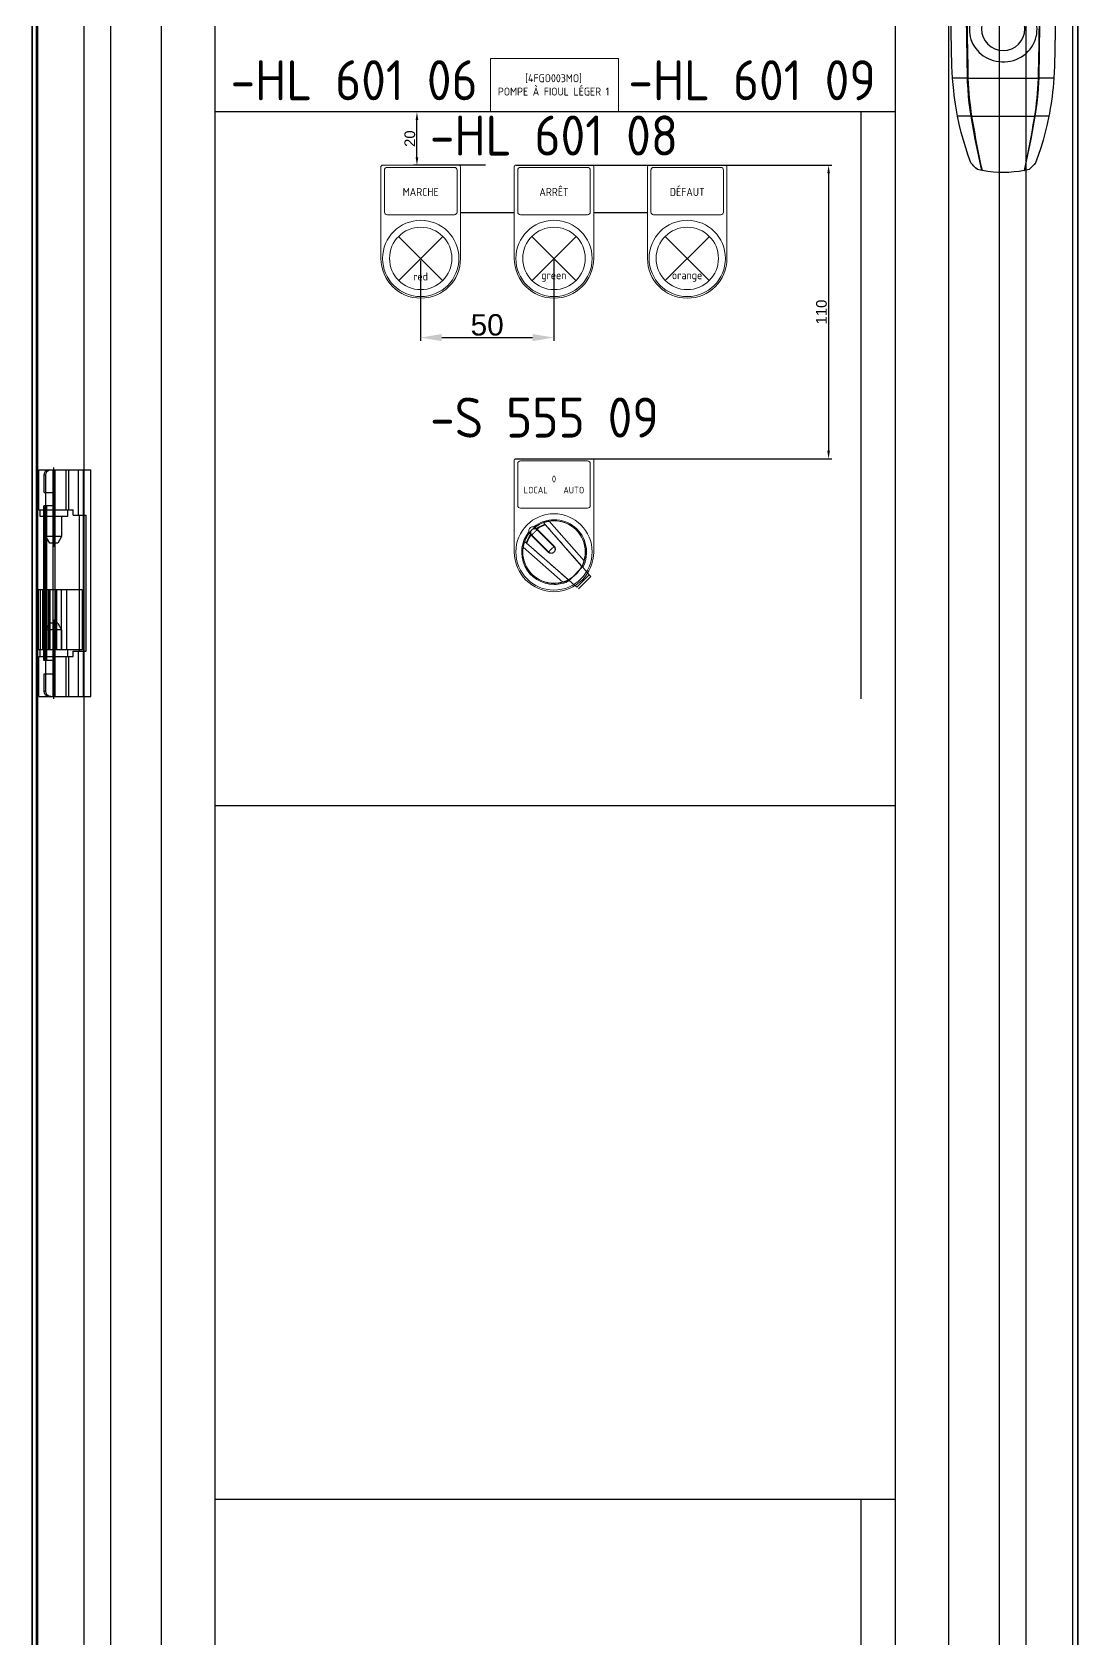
# Model space of a CAD drawing. Header units: millimetres. Extents: x 37984 to 70752, y 14140 to 37584.
# Drawn here: x 38702 to 39094, y 15087 to 15689 of the extents above; entities that cross this region are included whole.
import ezdxf
from ezdxf.enums import TextEntityAlignment as Align

# ---------------------------------------------------------------- set-up
doc = ezdxf.new("R2010")
doc.units = ezdxf.units.MM
doc.set_wipeout_variables(frame=1)
doc.layers.add('! NO PLOT !', color=7, linetype='Continuous', true_color=0xff75dd, plot=False)
doc.layers.add('000-PI-Oprema', color=30, linetype='Continuous', lineweight=5)
doc.layers.add('000-PI-ORMAR', color=2, linetype='Continuous')
doc.layers.add('000-PI_TEXT', color=7, linetype='Continuous')
doc.styles.add('PI0', font='isocpeur.ttf', dxfattribs={"width": 0.9})
doc.styles.get("Standard").update_dxf_attribs({"font": 'arial.ttf'})
doc.dimstyles.new('ISO-25', dxfattribs={"dimtxt": 4, "dimasz": 3, "dimexe": 1.25, "dimexo": 0.625, "dimtad": 1, "dimtxsty": 'Standard', "dimcen": 3, "dimadec": 0, "dimazin": 0, "dimtfac": 1, "dimtmove": 0, "dimatfit": 3, "dimfxl": 1, "dimarcsym": 0})
doc.dimstyles.new('ISO-25-lb', dxfattribs={"dimtxt": 8, "dimasz": 8, "dimexe": 1.25, "dimexo": 0.625, "dimtad": 1, "dimtxsty": 'Standard', "dimcen": 5, "dimadec": 0, "dimazin": 0, "dimtfac": 1, "dimtmove": 0, "dimatfit": 3, "dimfxl": 1, "dimarcsym": 0})

# ---------------------------------------------------------------- blocks, each defined once
blk = doc.blocks.new('poveznica montaznih ploca 2100mm')
at = {"layer": '! NO PLOT !'}
for p, q in [((59472.54, 55742.17), (59472.54, 53847.74)), ((59477.54, 55740.77), (59477.54, 53837.74))]:
    blk.add_line(p, q, dxfattribs=at)
blk = doc.blocks.new('*U548')
at = {"layer": '000-PI-ORMAR'}
for p, q in [((-13.41, 105.24), (-10.65, 134.6)), ((-10.48, 134.65), (-10.91, 134.53)), ((10.91, 134.53), (10.48, 134.65)), ((13.41, 105.24), (10.65, 134.6)), ((-19.14, 105.24), (-13.41, 105.24)), ((13.2, 105.24), (-13.2, 105.24)), ((13.41, 105.24), (19.14, 105.24)), ((-19.31, 101.34), (-19.67, 86.25)), ((19.67, 86.25), (19.31, 101.34)), ((-19.67, 86.25), (-20.5, 27.74)), ((-19.67, 86.25), (-20.14, 61.02)), ((-19.67, 86.25), (-12.5, 86.25)), ((-19.66, 87.03), (-14.25, 87.03)), ((-14.15, 86.25), (-14.25, 87.03)), ((-14.02, 85.32), (-14.15, 86.25)), ((-12.5, 86.25), (-13.43, 60.26)), ((-11.21, 85.08), (-12.5, 86.25)), ((12.5, 86.25), (11.21, 85.08)), ((11.99, 85.79), (14.02, 85.32)), ((12.5, 86.25), (19.67, 86.25)), ((13.43, 60.26), (12.5, 86.25)), ((14.02, 85.32), (14.15, 86.25)), ((14.15, 86.25), (14.25, 87.03)), ((14.25, 87.03), (19.66, 87.03)), ((20.5, 27.74), (19.67, 86.25)), ((20.15, 60.62), (19.67, 86.25)), ((-20.01, 69.28), (-12.67, 69.28)), ((-20.01, 68.98), (-17.35, 68.98)), ((-17.35, 69.28), (17.35, 69.28)), ((-12.67, 69.28), (-12.65, 69.31)), ((-12.65, 69.31), (-12.65, -39.07)), ((-10.73, 70.49), (-10.73, -40.96)), ((-10.73, 70.49), (10.73, 70.49)), ((10.73, 70.49), (10.73, -40.96)), ((12.65, 69.31), (12.65, -39.07)), ((12.65, 69.31), (12.67, 69.28)), ((12.67, 69.28), (20.01, 69.28)), ((17.35, 68.98), (20.01, 68.98)), ((-20.13, 61.86), (-17.35, 61.86)), ((-20.13, 61.85), (-14.69, 61.85)), ((-17.35, 61.85), (17.35, 61.85)), ((-15, 32.81), (-13.43, 60.26)), ((-13.27, -35.12), (-14.69, 61.85)), ((14.69, 61.85), (13.27, -35.12)), ((13.43, 60.26), (15, 32.81)), ((14.69, 61.85), (20.13, 61.85)), ((17.35, 61.86), (20.13, 61.86)), ((20.5, 27.74), (20.31, 48.52)), ((-20.44, 35.92), (-20.5, 27.74)), ((-20.47, 32.81), (-15, 32.81)), ((15, 32.81), (20.47, 32.81)), ((-20.5, 27.74), (-20.09, -55.06)), ((20.09, -55.06), (20.5, 27.74)), ((-17.16, 17.77), (-20.5, 23.44)), ((-19.8, 21.43), (19.8, 21.43)), ((20.5, 23.44), (17.16, 17.77)), ((-17.16, 14.16), (-20.5, 16.99)), ((-17.16, 17.77), (-17.16, -47.43)), ((-16.24, 2.4), (-16.48, 15.53)), ((-16.48, 15.53), (-16.48, -46.12)), ((-16.36, 10.54), (-16.48, 13.04)), ((16.48, 15.53), (16.24, 2.4)), ((16.48, 13.04), (16.36, 10.54)), ((16.48, 15.53), (16.48, -46.12)), ((17.16, 17.77), (17.16, -47.43)), ((20.5, 16.99), (17.16, 14.16)), ((-17.16, 2.54), (-20.5, 2.61)), ((-16.24, 2.4), (-16.48, 2.51)), ((-16.24, -35.11), (-16.24, 2.4)), ((16.48, 2.51), (16.24, 2.4)), ((16.24, 2.4), (16.24, -35.11)), ((20.5, 2.61), (17.16, 2.54)), ((-20.5, -18.21), (-20.36, -35.12)), ((-20.47, -22.52), (20.47, -22.52)), ((-11.5, -22.68), (-11.5, -29.51)), ((20.36, -35.12), (20.5, -18.21)), ((-20.36, -35.12), (-13.27, -35.12)), ((-16.24, -35.11), (16.24, -35.11)), ((13.27, -35.12), (20.36, -35.12)), ((-10.73, -40.96), (10.73, -40.96)), ((-20.25, -44.17), (-20.09, -55.06)), ((-20.25, -44.17), (20.25, -44.17)), ((-20.16, -50.42), (-17.16, -47.43)), ((-16.48, -46.12), (-16.38, -43.78)), ((-16.38, -43.78), (16.38, -43.78)), ((16.38, -43.78), (16.48, -46.12)), ((17.16, -47.43), (20.16, -50.42)), ((20.09, -55.06), (20.25, -44.17)), ((-20.09, -55.06), (20.09, -55.06)), ((-20.09, -55.06), (-19.2, -96.13)), ((-20.08, -55.68), (-14.03, -55.68)), ((-14.03, -55.68), (-13.85, -55.06)), ((-13.42, -100.67), (-14.03, -55.68)), ((-13.85, -55.06), (-13.67, -54.42)), ((13.42, -100.67), (14.03, -55.68)), ((13.85, -55.06), (13.67, -54.42)), ((14.03, -55.68), (13.85, -55.06)), ((14.03, -55.68), (20.08, -55.68)), ((19.2, -96.13), (20.09, -55.06)), ((-18.98, -100.67), (-13.42, -100.67)), ((13.08, -100.67), (-13.08, -100.67)), ((13.42, -100.67), (18.98, -100.67)), ((-17.11, -114.85), (-12.02, -114.85)), ((11.71, -114.85), (-11.71, -114.85)), ((12.02, -114.85), (17.11, -114.85)), ((-9.7, -134.82), (-8.04, -135.19)), ((-7.82, -135.23), (-8.04, -135.19)), ((7.82, -135.23), (8.04, -135.19)), ((8.04, -135.19), (9.7, -134.82))]:
    blk.add_line(p, q, dxfattribs=at)
for points in [[(-10.91, 134.53), (-11.6, 133.9), (-12.24, 133.24), (-12.84, 132.55), (-13.41, 131.8), (-13.93, 131.03), (-14.4, 130.23)], [(10.48, 134.65), (8.34, 135.15), (6.17, 135.54), (3.98, 135.81), (1.73, 135.97), (-0.54, 136), (-2.8, 135.91), (-4.73, 135.73), (-6.65, 135.46), (-8.58, 135.1), (-10.48, 134.65)], [(14.4, 130.23), (13.7, 131.38), (12.89, 132.48), (12.28, 133.2), (11.62, 133.89), (10.91, 134.53)], [(-14.4, 130.23), (-15.31, 127.22), (-16.14, 124.17), (-16.87, 121.1), (-17.51, 118.01), (-18.07, 114.85), (-18.52, 111.66), (-18.88, 108.46), (-19.14, 105.24)], [(19.14, 105.24), (18.88, 108.42), (18.53, 111.59), (18.09, 114.73), (17.54, 117.85), (16.9, 120.99), (16.16, 124.1), (15.33, 127.18), (14.4, 130.23)], [(-19.14, 105.24), (-19.19, 104.29), (-19.24, 103.32), (-19.28, 102.34), (-19.31, 101.34)], [(-14.25, 87.03), (-14.23, 90.25), (-14.16, 93.45), (-14.03, 96.61), (-13.86, 99.69), (-13.64, 102.68), (-13.41, 105.24)], [(14.25, 87.03), (14.23, 90.25), (14.16, 93.45), (14.03, 96.61), (13.86, 99.69), (13.64, 102.68), (13.41, 105.24)], [(19.31, 101.34), (19.28, 102.33), (19.24, 103.31), (19.19, 104.28), (19.14, 105.24)], [(-14.02, 85.32), (-12.17, 85.75), (-11.99, 85.79)], [(-11.99, 85.79), (-10.29, 86.12), (-8.39, 86.43), (-6.48, 86.67), (-4.5, 86.86), (-2.52, 86.97), (-0.52, 87.02), (1.47, 87.01), (3.57, 86.92), (5.67, 86.76), (7.76, 86.52), (9.87, 86.2), (11.96, 85.8), (11.99, 85.79)], [(11.21, 85.08), (8.78, 85.48), (6.33, 85.78), (3.84, 85.99), (1.34, 86.1), (-0.75, 86.11), (-2.84, 86.05), (-4.93, 85.91), (-7.03, 85.71), (-9.13, 85.43), (-11.21, 85.08)], [(-12.67, 69.28), (-13.17, 68.42), (-13.6, 67.5), (-13.96, 66.55), (-14.26, 65.56), (-14.48, 64.55), (-14.62, 63.52), (-14.69, 62.48), (-14.69, 61.85)], [(-12.65, 69.31), (-12.5, 69.52), (-12.34, 69.72), (-12.17, 69.89), (-11.98, 70.05), (-11.79, 70.18), (-11.59, 70.29), (-11.38, 70.38), (-11.17, 70.44), (-10.95, 70.48), (-10.73, 70.49)], [(10.73, 70.49), (10.95, 70.48), (11.17, 70.44), (11.38, 70.38), (11.59, 70.29), (11.79, 70.18), (11.98, 70.05), (12.17, 69.89), (12.34, 69.72), (12.5, 69.52), (12.65, 69.31)], [(14.69, 61.85), (14.67, 62.89), (14.57, 63.93), (14.4, 64.96), (14.15, 65.96), (13.83, 66.94), (13.43, 67.87), (12.97, 68.77), (12.67, 69.28)], [(-16.48, 15.53), (-16.52, 15.9), (-16.59, 16.26), (-16.68, 16.61), (-16.78, 16.95), (-16.91, 17.28), (-17.06, 17.59), (-17.16, 17.77)], [(17.16, 17.77), (17, 17.47), (16.86, 17.16), (16.74, 16.83), (16.64, 16.48), (16.56, 16.13), (16.51, 15.76), (16.48, 15.53)], [(-16.38, -43.78), (-16.36, -43.11), (-16.33, -42.38), (-16.31, -41.59), (-16.3, -40.74), (-16.28, -39.86), (-16.27, -38.93), (-16.26, -37.98), (-16.25, -37), (-16.24, -36.01), (-16.24, -35.11)], [(-13.27, -35.12), (-13.22, -36.16), (-13.09, -37.2), (-12.89, -38.21), (-12.65, -39.07)], [(12.65, -39.07), (12.92, -38.08), (13.11, -37.06), (13.23, -36.02), (13.27, -35.12)], [(16.24, -35.11), (16.24, -36.11), (16.25, -37.1), (16.26, -38.08), (16.27, -39.03), (16.28, -39.95), (16.3, -40.83), (16.32, -41.67), (16.34, -42.45), (16.36, -43.18), (16.38, -43.78)], [(-12.65, -39.07), (-12.44, -39.63), (-12.15, -40.14), (-11.97, -40.36), (-11.77, -40.56), (-11.53, -40.73), (-11.26, -40.86), (-11.05, -40.93), (-10.83, -40.96), (-10.73, -40.96)], [(10.73, -40.96), (10.96, -40.94), (11.17, -40.9), (11.37, -40.82), (11.56, -40.71), (11.83, -40.51), (12.05, -40.27), (12.34, -39.82), (12.56, -39.33), (12.65, -39.07)], [(-17.16, -47.43), (-17, -47.26), (-16.86, -47.08), (-16.74, -46.88), (-16.64, -46.68), (-16.56, -46.47), (-16.51, -46.26), (-16.48, -46.12)], [(16.48, -46.12), (16.52, -46.34), (16.59, -46.55), (16.68, -46.76), (16.78, -46.96), (16.91, -47.15), (17.06, -47.33), (17.16, -47.43)], [(-9.57, -55.06), (-9.95, -55.01), (-11.82, -54.74), (-13.67, -54.42)], [(9.58, -55.06), (7.81, -55.27), (5.83, -55.45), (3.77, -55.58), (1.71, -55.66), (-0.35, -55.68), (-2.41, -55.64), (-4.3, -55.56), (-6.19, -55.42), (-8.06, -55.24), (-9.57, -55.06)], [(13.67, -54.42), (11.74, -54.75), (9.78, -55.04), (9.58, -55.06)], [(8.89, -73.85), (9.63, -74.62), (10.32, -75.46), (10.92, -76.35), (11.44, -77.29), (11.87, -78.24), (12.2, -79.23), (12.45, -80.24), (12.61, -81.28), (12.67, -82.26), (12.65, -83.25), (12.54, -84.24), (12.35, -85.2), (12.09, -86.12), (11.75, -87.01), (11.34, -87.88), (10.86, -88.7), (10.31, -89.5), (9.69, -90.26), (9.02, -90.96), (8.29, -91.61), (7.47, -92.23), (6.61, -92.78), (5.69, -93.26), (4.75, -93.67), (3.73, -94.02), (2.68, -94.28), (1.61, -94.45), (0.54, -94.54), (-0.57, -94.54), (-1.67, -94.44), (-2.76, -94.26), (-3.83, -93.99), (-4.88, -93.62), (-5.89, -93.17), (-6.86, -92.63), (-7.77, -92.01), (-8.62, -91.33), (-9.4, -90.57), (-10.12, -89.75), (-10.76, -88.87), (-11.29, -87.97), (-11.74, -87.03), (-12.11, -86.06), (-12.38, -85.06), (-12.56, -84.1), (-12.66, -83.12), (-12.67, -82.14), (-12.6, -81.17), (-12.45, -80.24), (-12.23, -79.31), (-11.93, -78.41), (-11.57, -77.54), (-11.12, -76.68), (-10.6, -75.85), (-10.01, -75.07), (-9.37, -74.34), (-8.63, -73.62), (-7.83, -72.97), (-6.98, -72.38), (-6.09, -71.86), (-5.12, -71.4), (-4.11, -71.02), (-3.07, -70.73), (-2.02, -70.52), (-0.95, -70.4), (0.13, -70.37), (1.22, -70.42), (2.29, -70.56), (3.33, -70.79), (4.36, -71.11), (5.35, -71.51), (6.31, -71.98), (7.22, -72.53), (8.08, -73.16), (8.89, -73.85)], [(-19.2, -96.13), (-19.11, -98.4), (-18.98, -100.67)], [(18.98, -100.67), (19.11, -98.4), (19.2, -96.13)], [(-18.98, -100.67), (-18.85, -102.42), (-18.69, -104.15), (-18.51, -105.85), (-18.3, -107.56), (-18.07, -109.24), (-17.82, -110.87), (-17.65, -111.9), (-17.47, -112.9), (-17.29, -113.89), (-17.11, -114.85)], [(-12.02, -114.85), (-12.39, -112.52), (-12.71, -110.05), (-12.98, -107.48), (-13.2, -104.81), (-13.36, -102.07), (-13.42, -100.67)], [(12.02, -114.85), (12.39, -112.52), (12.71, -110.05), (12.98, -107.48), (13.2, -104.81), (13.36, -102.07), (13.42, -100.67)], [(17.11, -114.85), (17.38, -113.41), (17.65, -111.91), (17.9, -110.36), (18.14, -108.72), (18.37, -107.03), (18.57, -105.3), (18.69, -104.16), (18.8, -103.01), (18.89, -101.85), (18.98, -100.67)], [(-17.11, -114.85), (-16.46, -117.91), (-15.73, -120.91), (-14.94, -123.85), (-14.07, -126.74), (-13.14, -129.58), (-12.14, -132.35)], [(-8.04, -135.19), (-10.47, -123.49), (-12.02, -114.85)], [(8.04, -135.19), (10.47, -123.49), (12.02, -114.85)], [(12.14, -132.35), (13.13, -129.6), (14.06, -126.78), (14.92, -123.9), (15.72, -120.95), (16.45, -117.93), (17.11, -114.85)], [(-12.14, -132.35), (-11.58, -132.99), (-10.98, -133.61), (-10.36, -134.22), (-9.7, -134.82)], [(9.7, -134.82), (10.35, -134.23), (10.98, -133.62), (11.57, -132.99), (12.14, -132.35)], [(-7.82, -135.23), (-5.94, -135.56), (-4.05, -135.79), (-2.15, -135.94), (-0.2, -136), (1.74, -135.96), (3.69, -135.83), (5.76, -135.58), (7.82, -135.23)]]:
    blk.add_lwpolyline(points, dxfattribs=at)
blk.add_circle((0, -82.1), 8.15, dxfattribs=at)
for centre, major_axis, ratio, start_param, end_param in [((73, -135.16), (0, 546.84), 0.175521, 1.054802, 1.115623), ((-73, -135.16), (0, 546.84), 0.175521, -1.115623, -1.054802), ((-7.53, 87.2), (0, 37), 0.175521, 1.061397, 1.596486), ((7.53, 87.2), (0, 37), 0.175521, 4.6867, 5.221788), ((-7.53, 87.2), (0, 37), 0.175521, -4.6867, -4.66155), ((7.53, 87.2), (0, 37), 0.175521, 4.66155, 4.6867), ((-19.46, 12.78), (-3, 0), 0.71325, 3.261467, 3.839724), ((19.46, 12.78), (-3, 0), 0.71325, 5.585054, 6.163311), ((-19.46, 2.51), (-3, 0), 0.017452, 3.261467, 3.839724), ((19.46, 2.51), (-3, 0), 0.017452, -0.698132, -0.119874), ((137.46, -39.64), (0, 669.86), 0.225671, -4.689366, -4.621155), ((-137.46, -39.64), (0, 669.86), 0.225671, 4.621155, 4.689366), ((-5.86, -95.36), (0, 32.42), 0.225671, 1.735147, 2.215471), ((5.86, -95.36), (0, 32.42), 0.225671, 4.067714, 4.548039), ((21.21, -9.07), (0, 180.2), 0.225671, -4.085045, -3.936826), ((-21.21, -9.07), (0, 180.2), 0.225671, 3.936826, 4.085045)]:
    blk.add_ellipse(centre, major_axis=major_axis, ratio=ratio, start_param=start_param, end_param=end_param, dxfattribs=at)
blk = doc.blocks.new('A$C34f25ed7')
at = {"layer": '000-PI-ORMAR'}
blk.add_blockref('*U548', (-3.99, -1008.35), dxfattribs=at)
blk = doc.blocks.new('*D1413')
at = {"layer": '! NO PLOT !', "color": 0, "lineweight": -2, "ltscale": 0.25, "transparency": 16777216}
for p, q in [((38883.19, 15639.57), (39001.47, 15639.57)), ((39000.22, 15636.57), (39000.22, 15532.57)), ((38882.73, 15529.57), (39001.47, 15529.57))]:
    blk.add_line(p, q, dxfattribs=at)
at = {"layer": '! NO PLOT !', "color": 0, "ltscale": 0.25, "transparency": 16777216}
for points in [[(38999.72, 15636.57), (39000.72, 15636.57), (39000.22, 15639.57)], [(38999.72, 15532.57), (39000.72, 15532.57), (39000.22, 15529.57)]]:
    blk.add_solid(points, dxfattribs=at)
at = {"layer": 'Defpoints', "color": 0, "ltscale": 0.25, "transparency": 16777216}
for p in [(38882.56, 15639.57), (38882.11, 15529.57), (39000.22, 15529.57)]:
    blk.add_point(p, dxfattribs=at)
at = {"layer": '! NO PLOT !', "color": 0, "ltscale": 0.25, "transparency": 16777216, "insert": (38997.55, 15584.57), "char_height": 4, "attachment_point": 5, "rotation": 90}
blk.add_mtext('110', dxfattribs=at)
blk = doc.blocks.new('*D1414')
at = {"layer": '! NO PLOT !', "color": 0, "lineweight": -2, "ltscale": 0.25, "transparency": 16777216}
for p, q in [((38871.63, 15659.57), (38844.66, 15659.57)), ((38845.91, 15642.57), (38845.91, 15656.57)), ((38871.63, 15639.57), (38844.66, 15639.57))]:
    blk.add_line(p, q, dxfattribs=at)
at = {"layer": '! NO PLOT !', "color": 0, "ltscale": 0.25, "transparency": 16777216}
for points in [[(38845.41, 15656.57), (38846.41, 15656.57), (38845.91, 15659.57)], [(38845.41, 15642.57), (38846.41, 15642.57), (38845.91, 15639.57)]]:
    blk.add_solid(points, dxfattribs=at)
at = {"layer": 'Defpoints', "color": 0, "ltscale": 0.25, "transparency": 16777216}
for p in [(38845.91, 15659.57), (38872.25, 15659.57), (38872.25, 15639.57)]:
    blk.add_point(p, dxfattribs=at)
at = {"layer": '! NO PLOT !', "color": 0, "ltscale": 0.25, "transparency": 16777216, "insert": (38843.24, 15649.57), "char_height": 4, "attachment_point": 5, "rotation": 90}
blk.add_mtext('20', dxfattribs=at)
blk = doc.blocks.new('*D1415')
at = {"layer": '! NO PLOT !', "color": 0, "linetype": 'Continuous', "lineweight": -2, "ltscale": 0.25, "transparency": 16777216}
for p, q in [((38847.23, 15603.9), (38847.23, 15573.77)), ((38897.23, 15604), (38897.23, 15573.77)), ((38855.23, 15575.02), (38889.23, 15575.02))]:
    blk.add_line(p, q, dxfattribs=at)
at = {"layer": '! NO PLOT !', "color": 0, "ltscale": 0.25, "transparency": 16777216}
for points in [[(38855.23, 15576.35), (38855.23, 15573.68), (38847.23, 15575.02)], [(38889.23, 15576.35), (38889.23, 15573.68), (38897.23, 15575.02)]]:
    blk.add_solid(points, dxfattribs=at)
at = {"layer": 'Defpoints', "color": 0, "ltscale": 0.25, "transparency": 16777216}
for p in [(38847.23, 15604.52), (38897.23, 15604.62), (38897.23, 15575.02)]:
    blk.add_point(p, dxfattribs=at)
at = {"layer": '! NO PLOT !', "color": 0, "ltscale": 0.25, "transparency": 16777216, "insert": (38872.23, 15579.73), "char_height": 8, "attachment_point": 5}
blk.add_mtext('50', dxfattribs=at)
blk = doc.blocks.new('podloska')
at = {"layer": '000-PI-Oprema'}
for p, q in [((43278.7, 39063.45), (43278.7, 39097.85)), ((43279.2, 39098.35), (43308, 39098.35)), ((43280, 39080.85), (43280, 39096.55)), ((43281, 39097.55), (43306.2, 39097.55)), ((43307.2, 39080.85), (43307.2, 39096.55)), ((43308.5, 39063.45), (43308.5, 39097.85)), ((43281, 39079.85), (43306.2, 39079.85))]:
    blk.add_line(p, q, dxfattribs=at)
blk.add_circle((43293.6, 39063.45), 14.3, dxfattribs=at)
at = {"layer": '000-PI-Oprema', "ltscale": 0.25}
blk.add_circle((43293.6, 39063.45), 11.7, dxfattribs=at)
at = {"layer": '000-PI-Oprema'}
for centre, radius, start, end in [((43279.2, 39097.85), 0.5, 89.99996, 179.99983), ((43281, 39096.55), 1, 90.00002, 180.00009), ((43306.2, 39096.55), 1, 359.99991, 89.99998), ((43308, 39097.85), 0.5, 0.00017, 90.00004), ((43281, 39080.85), 1, 180, 269.99998), ((43306.2, 39080.85), 1, 270.00002, 0), ((43293.6, 39063.45), 14.9, 180, 0)]:
    blk.add_arc(centre, radius, start, end, dxfattribs=at)

msp = doc.modelspace()

# ---------------------------------------------------------------- block references
at = {"layer": '! NO PLOT !'}
msp.add_blockref('poveznica montaznih ploca 2100mm', (-20426.128, -39031.862), dxfattribs=at)

# ---------------------------------------------------------------- next in the draw order: wipeouts: each hides what was drawn before it
msp.add_wipeout([(38703.172, 16761.473), (39093.66, 16761.473), (39093.172, 14778.973), (38703.16, 14776.973)]).dxf.layer = '000-PI-ORMAR'

# ---------------------------------------------------------------- next in the draw order: linework, layer by layer
for p, q in [((39093.66, 16761.473), (39093.66, 14776.973)), ((39093.66, 14776.973), (39093.66, 16761.473)), ((38721.16, 14788.473), (38721.16, 16749.973)), ((39074.16, 16749.973), (39074.16, 14788.473)), ((38731.16, 14803.473), (38731.16, 16734.973)), ((39064.16, 16734.973), (39064.16, 14803.473)), ((38750.16, 14849.223), (38750.16, 16689.223)), ((39045.16, 16689.223), (39045.16, 14849.223)), ((38770.16, 16684.223), (38770.16, 14854.223)), ((39025.16, 16684.223), (39025.16, 14854.223))]:
    msp.add_line(p, q, dxfattribs=at)
at = {"layer": '! NO PLOT !', "ltscale": 0.25}
for p, q in [((39024.969, 15659.574), (38769.969, 15659.574)), ((39012.296, 15659.574), (39012.296, 15439.574)), ((39012.296, 15659.574), (39012.296, 15439.574)), ((38882.378, 15621.824), (38862.228, 15621.824)), ((38932.328, 15621.824), (38912.178, 15621.824)), ((39024.969, 15399.574), (38769.969, 15399.574)), ((39024.969, 15139.574), (38769.969, 15139.574)), ((39012.296, 15139.574), (39012.296, 14919.574))]:
    msp.add_line(p, q, dxfattribs=at)
at = {"layer": '000-PI-Oprema'}
for p, q in [((38839.005, 15612.897), (38855.551, 15596.351)), ((38855.651, 15612.897), (38839.105, 15596.351)), ((38888.955, 15612.897), (38905.501, 15596.351)), ((38905.601, 15612.897), (38889.055, 15596.351)), ((38938.905, 15612.897), (38955.451, 15596.351)), ((38955.551, 15612.897), (38939.005, 15596.351)), ((38893.9, 15505.844), (38893.973, 15505.866)), ((38893.973, 15505.866), (38894.05, 15505.888)), ((38894.05, 15505.888), (38894.131, 15505.912)), ((38894.131, 15505.912), (38894.216, 15505.936)), ((38894.216, 15505.936), (38894.305, 15505.96)), ((38894.305, 15505.96), (38894.398, 15505.984)), ((38894.398, 15505.984), (38894.493, 15506.009)), ((38894.493, 15506.009), (38894.591, 15506.033)), ((38894.591, 15506.033), (38894.691, 15506.056)), ((38894.691, 15506.056), (38894.794, 15506.08)), ((38894.794, 15506.08), (38894.898, 15506.102)), ((38894.898, 15506.102), (38895.003, 15506.124)), ((38895.003, 15506.124), (38895.108, 15506.145)), ((38895.108, 15506.145), (38895.214, 15506.165)), ((38895.214, 15506.165), (38895.319, 15506.184)), ((38895.319, 15506.184), (38895.424, 15506.202)), ((38895.424, 15506.202), (38895.527, 15506.218)), ((38908.619, 15491.3), (38895.527, 15506.218)), ((38887.851, 15499.647), (38888.004, 15499.927)), ((38888.004, 15499.927), (38888.164, 15500.203)), ((38888.047, 15501.786), (38888.043, 15501.79)), ((38888.059, 15501.773), (38888.047, 15501.786)), ((38888.08, 15501.753), (38888.059, 15501.773)), ((38888.109, 15501.724), (38888.08, 15501.753)), ((38888.147, 15501.686), (38888.109, 15501.724)), ((38888.195, 15501.638), (38888.147, 15501.686)), ((38888.164, 15500.203), (38888.333, 15500.473)), ((38888.251, 15501.582), (38888.195, 15501.638)), ((38895.757, 15494.218), (38888.249, 15501.726)), ((38888.317, 15501.516), (38888.251, 15501.582)), ((38888.392, 15501.44), (38888.317, 15501.516)), ((38888.333, 15500.473), (38888.509, 15500.738)), ((38888.477, 15501.356), (38888.392, 15501.44)), ((38888.571, 15501.261), (38888.477, 15501.356)), ((38888.577, 15501.114), (38888.497, 15501.195)), ((38888.509, 15500.738), (38888.694, 15500.998)), ((38895.532, 15494.301), (38888.571, 15501.261)), ((38888.605, 15501.086), (38888.577, 15501.114)), ((38888.694, 15500.998), (38888.605, 15501.086)), ((38895.068, 15494.624), (38888.694, 15500.998)), ((38890.169, 15503.907), (38890.165, 15503.911)), ((38890.181, 15503.895), (38890.169, 15503.907)), ((38890.201, 15503.874), (38890.181, 15503.895)), ((38890.231, 15503.845), (38890.201, 15503.874)), ((38897.277, 15496.657), (38890.228, 15503.706)), ((38890.269, 15503.807), (38890.231, 15503.845)), ((38890.514, 15503.562), (38890.269, 15503.807)), ((38890.599, 15503.477), (38890.514, 15503.562)), ((38890.693, 15503.383), (38890.599, 15503.477)), ((38897.653, 15496.422), (38890.693, 15503.383)), ((38890.812, 15503.404), (38890.759, 15503.458)), ((38890.84, 15503.377), (38890.812, 15503.404)), ((38890.868, 15503.349), (38890.84, 15503.377)), ((38890.956, 15503.26), (38890.868, 15503.349)), ((38890.956, 15503.26), (38891.216, 15503.445)), ((38897.33, 15496.887), (38890.956, 15503.26)), ((38891.216, 15503.445), (38891.481, 15503.621)), ((38891.481, 15503.621), (38891.751, 15503.79)), ((38891.751, 15503.79), (38892.027, 15503.951)), ((38892.027, 15503.951), (38892.308, 15504.103)), ((38892.308, 15504.103), (38892.593, 15504.246)), ((38892.593, 15504.246), (38892.882, 15504.381)), ((38892.882, 15504.381), (38893.176, 15504.508)), ((38893.176, 15504.508), (38893.474, 15504.625)), ((38893.355, 15505.662), (38893.357, 15505.663)), ((38893.359, 15505.657), (38893.355, 15505.662)), ((38893.357, 15505.663), (38893.366, 15505.666)), ((38893.371, 15505.643), (38893.359, 15505.657)), ((38893.366, 15505.666), (38893.38, 15505.671)), ((38893.391, 15505.62), (38893.371, 15505.643)), ((38893.38, 15505.671), (38893.4, 15505.678)), ((38893.42, 15505.587), (38893.391, 15505.62)), ((38893.4, 15505.678), (38893.426, 15505.687)), ((38893.458, 15505.544), (38893.42, 15505.587)), ((38893.426, 15505.687), (38893.459, 15505.699)), ((38893.505, 15505.49), (38893.458, 15505.544)), ((38893.459, 15505.699), (38893.496, 15505.712)), ((38893.474, 15504.625), (38893.775, 15504.734)), ((38893.496, 15505.712), (38893.54, 15505.727)), ((38893.562, 15505.426), (38893.505, 15505.49)), ((38893.54, 15505.727), (38893.589, 15505.743)), ((38893.628, 15505.351), (38893.562, 15505.426)), ((38893.589, 15505.743), (38893.643, 15505.761)), ((38893.703, 15505.265), (38893.628, 15505.351)), ((38893.643, 15505.761), (38893.701, 15505.781)), ((38893.701, 15505.781), (38893.764, 15505.801)), ((38893.788, 15505.168), (38893.703, 15505.265)), ((38893.764, 15505.801), (38893.83, 15505.822)), ((38893.775, 15504.734), (38894.08, 15504.833)), ((38893.882, 15505.061), (38893.788, 15505.168)), ((38893.83, 15505.822), (38893.9, 15505.844)), ((38893.896, 15505.043), (38893.868, 15505.075)), ((38907.621, 15489.405), (38893.882, 15505.061)), ((38893.925, 15505.01), (38893.896, 15505.043)), ((38893.954, 15504.976), (38893.925, 15505.01)), ((38893.984, 15504.942), (38893.954, 15504.976)), ((38894.015, 15504.907), (38893.984, 15504.942)), ((38894.047, 15504.87), (38894.015, 15504.907)), ((38894.08, 15504.833), (38894.047, 15504.87)), ((38894.81, 15504.001), (38894.08, 15504.833)), ((38895.54, 15503.17), (38894.81, 15504.001)), ((38896.27, 15502.338), (38895.54, 15503.17)), ((38896.999, 15501.506), (38896.27, 15502.338)), ((38897.729, 15500.675), (38896.999, 15501.506)), ((38898.459, 15499.843), (38897.729, 15500.675)), ((38899.188, 15499.012), (38898.459, 15499.843)), ((38885.736, 15496.427), (38885.752, 15496.53)), ((38900.654, 15483.336), (38885.736, 15496.427)), ((38885.752, 15496.53), (38885.77, 15496.635)), ((38885.77, 15496.635), (38885.789, 15496.74)), ((38885.789, 15496.74), (38885.809, 15496.846)), ((38885.809, 15496.846), (38885.83, 15496.952)), ((38885.83, 15496.952), (38885.852, 15497.057)), ((38885.852, 15497.057), (38885.875, 15497.16)), ((38885.875, 15497.16), (38885.898, 15497.263)), ((38885.898, 15497.263), (38885.922, 15497.363)), ((38885.922, 15497.363), (38885.946, 15497.461)), ((38885.946, 15497.461), (38885.97, 15497.557)), ((38885.97, 15497.557), (38885.994, 15497.649)), ((38885.994, 15497.649), (38886.018, 15497.738)), ((38886.018, 15497.738), (38886.042, 15497.823)), ((38886.042, 15497.823), (38886.066, 15497.904)), ((38886.066, 15497.904), (38886.089, 15497.981)), ((38886.089, 15497.981), (38886.111, 15498.054)), ((38886.111, 15498.054), (38886.132, 15498.124)), ((38886.132, 15498.124), (38886.153, 15498.19)), ((38886.153, 15498.19), (38886.173, 15498.253)), ((38886.173, 15498.253), (38886.193, 15498.312)), ((38886.193, 15498.312), (38886.211, 15498.365)), ((38886.211, 15498.365), (38886.227, 15498.414)), ((38886.227, 15498.414), (38886.242, 15498.458)), ((38886.242, 15498.458), (38886.256, 15498.496)), ((38886.256, 15498.496), (38886.267, 15498.528)), ((38886.267, 15498.528), (38886.276, 15498.554)), ((38886.276, 15498.554), (38886.283, 15498.574)), ((38886.283, 15498.574), (38886.288, 15498.588)), ((38886.288, 15498.588), (38886.291, 15498.597)), ((38886.291, 15498.597), (38886.293, 15498.6)), ((38886.297, 15498.596), (38886.293, 15498.6)), ((38886.311, 15498.584), (38886.297, 15498.596)), ((38886.334, 15498.563), (38886.311, 15498.584)), ((38886.367, 15498.534), (38886.334, 15498.563)), ((38886.41, 15498.496), (38886.367, 15498.534)), ((38886.464, 15498.449), (38886.41, 15498.496)), ((38886.528, 15498.392), (38886.464, 15498.449)), ((38886.604, 15498.327), (38886.528, 15498.392)), ((38886.689, 15498.251), (38886.604, 15498.327)), ((38886.786, 15498.166), (38886.689, 15498.251)), ((38886.893, 15498.072), (38886.786, 15498.166)), ((38886.911, 15498.058), (38886.879, 15498.086)), ((38902.549, 15484.333), (38886.893, 15498.072)), ((38886.944, 15498.029), (38886.911, 15498.058)), ((38886.978, 15498), (38886.944, 15498.029)), ((38887.012, 15497.97), (38886.978, 15498)), ((38887.048, 15497.939), (38887.012, 15497.97)), ((38887.084, 15497.907), (38887.048, 15497.939)), ((38887.121, 15497.874), (38887.084, 15497.907)), ((38887.121, 15497.874), (38887.22, 15498.179)), ((38887.953, 15497.144), (38887.121, 15497.874)), ((38887.22, 15498.179), (38887.329, 15498.48)), ((38887.329, 15498.48), (38887.446, 15498.778)), ((38887.446, 15498.778), (38887.573, 15499.072)), ((38887.573, 15499.072), (38887.708, 15499.362)), ((38887.708, 15499.362), (38887.851, 15499.647)), ((38888.785, 15496.414), (38887.953, 15497.144)), ((38889.616, 15495.685), (38888.785, 15496.414)), ((38890.448, 15494.955), (38889.616, 15495.685)), ((38891.279, 15494.225), (38890.448, 15494.955)), ((38892.111, 15493.495), (38891.279, 15494.225)), ((38895.119, 15494.574), (38895.068, 15494.624)), ((38895.173, 15494.527), (38895.119, 15494.574)), ((38895.23, 15494.482), (38895.173, 15494.527)), ((38895.288, 15494.44), (38895.23, 15494.482)), ((38895.348, 15494.401), (38895.288, 15494.44)), ((38895.409, 15494.364), (38895.348, 15494.401)), ((38895.472, 15494.33), (38895.409, 15494.364)), ((38895.537, 15494.299), (38895.472, 15494.33)), ((38895.603, 15494.27), (38895.537, 15494.299)), ((38895.67, 15494.245), (38895.603, 15494.27)), ((38895.739, 15494.223), (38895.67, 15494.245)), ((38895.808, 15494.204), (38895.739, 15494.223)), ((38895.878, 15494.188), (38895.808, 15494.204)), ((38895.949, 15494.175), (38895.878, 15494.188)), ((38896.02, 15494.165), (38895.949, 15494.175)), ((38896.091, 15494.159), (38896.02, 15494.165)), ((38896.163, 15494.156), (38896.091, 15494.159)), ((38896.235, 15494.156), (38896.163, 15494.156)), ((38896.235, 15494.156), (38896.306, 15494.159)), ((38896.306, 15494.159), (38896.378, 15494.165)), ((38896.378, 15494.165), (38896.449, 15494.175)), ((38896.449, 15494.175), (38896.52, 15494.188)), ((38896.52, 15494.188), (38896.59, 15494.204)), ((38896.59, 15494.204), (38896.659, 15494.223)), ((38896.659, 15494.223), (38896.727, 15494.245)), ((38896.727, 15494.245), (38896.795, 15494.27)), ((38896.795, 15494.27), (38896.861, 15494.298)), ((38896.861, 15494.298), (38896.925, 15494.33)), ((38896.925, 15494.33), (38896.988, 15494.364)), ((38896.988, 15494.364), (38897.05, 15494.401)), ((38897.05, 15494.401), (38897.11, 15494.44)), ((38897.11, 15494.44), (38897.168, 15494.482)), ((38897.168, 15494.482), (38897.224, 15494.527)), ((38897.224, 15494.527), (38897.278, 15494.574)), ((38897.737, 15496.197), (38897.277, 15496.657)), ((38897.278, 15494.574), (38897.33, 15494.624)), ((38897.38, 15496.835), (38897.33, 15496.887)), ((38897.33, 15494.624), (38897.38, 15494.676)), ((38897.427, 15496.781), (38897.38, 15496.835)), ((38897.38, 15494.676), (38897.427, 15494.73)), ((38897.472, 15496.725), (38897.427, 15496.781)), ((38897.427, 15494.73), (38897.472, 15494.786)), ((38897.514, 15496.666), (38897.472, 15496.725)), ((38897.472, 15494.786), (38897.514, 15494.844)), ((38897.554, 15496.607), (38897.514, 15496.666)), ((38897.514, 15494.844), (38897.554, 15494.904)), ((38897.59, 15496.545), (38897.554, 15496.607)), ((38897.554, 15494.904), (38897.59, 15494.966)), ((38897.624, 15496.482), (38897.59, 15496.545)), ((38897.59, 15494.966), (38897.624, 15495.029)), ((38897.656, 15496.417), (38897.624, 15496.482)), ((38897.624, 15495.029), (38897.656, 15495.094)), ((38897.684, 15496.351), (38897.656, 15496.417)), ((38897.656, 15495.094), (38897.684, 15495.16)), ((38897.709, 15496.284), (38897.684, 15496.351)), ((38897.684, 15495.16), (38897.709, 15495.227)), ((38897.731, 15496.215), (38897.709, 15496.284)), ((38897.709, 15495.227), (38897.731, 15495.295)), ((38897.75, 15496.146), (38897.731, 15496.215)), ((38897.731, 15495.295), (38897.75, 15495.364)), ((38897.766, 15496.076), (38897.75, 15496.146)), ((38897.75, 15495.364), (38897.766, 15495.434)), ((38897.779, 15496.006), (38897.766, 15496.076)), ((38897.766, 15495.434), (38897.779, 15495.505)), ((38897.789, 15495.934), (38897.779, 15496.006)), ((38897.779, 15495.505), (38897.789, 15495.576)), ((38897.795, 15495.863), (38897.789, 15495.934)), ((38897.789, 15495.576), (38897.795, 15495.648)), ((38897.798, 15495.791), (38897.795, 15495.863)), ((38897.795, 15495.648), (38897.798, 15495.719)), ((38897.798, 15495.719), (38897.798, 15495.791)), ((38899.918, 15498.181), (38899.188, 15499.012)), ((38901.376, 15496.519), (38899.918, 15498.181)), ((38902.105, 15495.688), (38901.376, 15496.519)), ((38902.834, 15494.858), (38902.105, 15495.688)), ((38903.563, 15494.027), (38902.834, 15494.858)), ((38904.292, 15493.196), (38903.563, 15494.027)), ((38892.942, 15492.766), (38892.111, 15493.495)), ((38893.773, 15492.037), (38892.942, 15492.766)), ((38895.435, 15490.578), (38893.773, 15492.037)), ((38896.266, 15489.849), (38895.435, 15490.578)), ((38897.097, 15489.12), (38896.266, 15489.849)), ((38897.927, 15488.391), (38897.097, 15489.12)), ((38898.758, 15487.662), (38897.927, 15488.391)), ((38902.908, 15484.02), (38907.934, 15489.046)), ((38902.913, 15484.015), (38907.94, 15489.042)), ((38905.749, 15491.536), (38904.292, 15493.196)), ((38906.477, 15490.706), (38905.749, 15491.536)), ((38907.934, 15489.046), (38906.477, 15490.706)), ((38906.794, 15490.345), (38906.795, 15490.346)), ((38907.62, 15489.404), (38907.621, 15489.405)), ((38907.94, 15489.042), (38907.621, 15489.405)), ((38910.513, 15486.109), (38907.94, 15489.042)), ((38907.954, 15489.336), (38907.957, 15489.4)), ((38907.956, 15489.273), (38907.954, 15489.336)), ((38907.964, 15489.212), (38907.956, 15489.273)), ((38907.957, 15489.4), (38907.965, 15489.464)), ((38907.976, 15489.152), (38907.964, 15489.212)), ((38907.965, 15489.464), (38907.978, 15489.53)), ((38907.995, 15489.092), (38907.976, 15489.152)), ((38907.978, 15489.53), (38907.995, 15489.597)), ((38907.995, 15489.597), (38908.016, 15489.666)), ((38908.018, 15489.033), (38907.995, 15489.092)), ((38908.016, 15489.666), (38908.041, 15489.736)), ((38908.046, 15488.974), (38908.018, 15489.033)), ((38908.041, 15489.736), (38908.07, 15489.808)), ((38908.08, 15488.915), (38908.046, 15488.974)), ((38908.07, 15489.808), (38908.102, 15489.883)), ((38908.119, 15488.855), (38908.08, 15488.915)), ((38908.102, 15489.883), (38908.175, 15490.054)), ((38908.163, 15488.795), (38908.119, 15488.855)), ((38908.211, 15488.735), (38908.163, 15488.795)), ((38908.175, 15490.054), (38908.252, 15490.241)), ((38908.262, 15488.674), (38908.211, 15488.735)), ((38908.252, 15490.241), (38908.33, 15490.441)), ((38908.33, 15490.441), (38908.407, 15490.651)), ((38908.407, 15490.651), (38908.482, 15490.867)), ((38908.482, 15490.867), (38908.553, 15491.085)), ((38908.553, 15491.085), (38908.619, 15491.3)), ((38901.248, 15485.477), (38898.758, 15487.662)), ((38900.654, 15483.336), (38900.79, 15483.376)), ((38900.79, 15483.376), (38900.929, 15483.42)), ((38900.929, 15483.42), (38901.067, 15483.465)), ((38901.067, 15483.465), (38901.205, 15483.512)), ((38901.205, 15483.512), (38901.342, 15483.561)), ((38902.908, 15484.02), (38901.248, 15485.477)), ((38901.342, 15483.561), (38901.476, 15483.61)), ((38901.476, 15483.61), (38901.606, 15483.66)), ((38901.606, 15483.66), (38901.731, 15483.709)), ((38901.608, 15485.16), (38901.609, 15485.16)), ((38901.731, 15483.709), (38901.851, 15483.758)), ((38901.851, 15483.758), (38901.964, 15483.806)), ((38901.964, 15483.806), (38902.071, 15483.852)), ((38902.071, 15483.852), (38902.145, 15483.884)), ((38902.145, 15483.884), (38902.218, 15483.913)), ((38902.218, 15483.913), (38902.289, 15483.938)), ((38902.289, 15483.938), (38902.358, 15483.96)), ((38902.358, 15483.96), (38902.425, 15483.977)), ((38902.425, 15483.977), (38902.491, 15483.989)), ((38902.491, 15483.989), (38902.555, 15483.997)), ((38902.549, 15484.333), (38902.55, 15484.334)), ((38902.913, 15484.015), (38902.549, 15484.333)), ((38902.555, 15483.997), (38902.618, 15484)), ((38902.68, 15483.998), (38902.618, 15484)), ((38902.742, 15483.991), (38902.68, 15483.998)), ((38902.803, 15483.978), (38902.742, 15483.991)), ((38902.863, 15483.959), (38902.803, 15483.978)), ((38902.922, 15483.936), (38902.863, 15483.959)), ((38905.845, 15481.441), (38902.913, 15484.015)), ((38902.981, 15483.907), (38902.922, 15483.936)), ((38903.04, 15483.874), (38902.981, 15483.907)), ((38903.099, 15483.835), (38903.04, 15483.874)), ((38903.159, 15483.792), (38903.099, 15483.835)), ((38903.219, 15483.744), (38903.159, 15483.792)), ((38903.28, 15483.692), (38903.219, 15483.744)), ((38905.845, 15481.441), (38910.513, 15486.109)), ((38906.468, 15480.895), (38911.059, 15485.486)), ((38911.059, 15485.486), (38910.513, 15486.109))]:
    msp.add_line(p, q, dxfattribs=at)
msp.add_lwpolyline([(38873.469, 15679.574), (38921.469, 15679.574), (38921.469, 15659.574), (38873.469, 15659.574)], close=True, dxfattribs=at)
for points in [[(38889.75, 15504.019), (38889.502, 15504.082), (38889.243, 15504.095), (38888.982, 15504.057), (38888.73, 15503.971), (38888.496, 15503.839), (38888.289, 15503.665), (38888.116, 15503.458), (38887.983, 15503.224), (38887.897, 15502.972), (38887.859, 15502.711), (38887.872, 15502.452), (38887.935, 15502.204)], [(38887.935, 15502.204), (38888.067, 15501.949), (38888.249, 15501.726)], [(38890.995, 15502.939), (38890.783, 15503.113), (38890.541, 15503.242), (38890.279, 15503.321), (38890.007, 15503.348), (38889.734, 15503.32), (38889.472, 15503.24), (38889.23, 15503.111), (38889.018, 15502.937), (38888.843, 15502.725), (38888.714, 15502.483), (38888.634, 15502.22), (38888.607, 15501.948), (38888.633, 15501.675), (38888.712, 15501.413), (38888.841, 15501.171), (38889.015, 15500.96)], [(38890.995, 15502.939), (38890.964, 15502.932), (38890.897, 15502.887), (38890.795, 15502.805), (38890.663, 15502.691), (38890.506, 15502.548), (38890.329, 15502.383), (38890.14, 15502.2), (38889.946, 15502.008), (38889.754, 15501.814), (38889.572, 15501.625), (38889.406, 15501.448), (38889.263, 15501.291), (38889.149, 15501.159), (38889.068, 15501.057), (38889.022, 15500.99), (38889.015, 15500.96)], [(38890.228, 15503.706), (38890.006, 15503.887), (38889.75, 15504.019)], [(38897.277, 15496.657), (38897.246, 15496.65), (38897.179, 15496.604), (38897.077, 15496.523), (38896.945, 15496.409), (38896.788, 15496.266), (38896.611, 15496.1), (38896.422, 15495.918), (38896.228, 15495.726), (38896.036, 15495.532), (38895.854, 15495.343), (38895.688, 15495.166), (38895.545, 15495.009), (38895.431, 15494.877), (38895.35, 15494.775), (38895.304, 15494.708), (38895.297, 15494.677)], [(38895.297, 15494.677), (38895.509, 15494.504), (38895.75, 15494.375), (38896.013, 15494.295), (38896.286, 15494.269), (38896.558, 15494.296), (38896.821, 15494.376), (38897.063, 15494.505), (38897.275, 15494.679), (38897.449, 15494.891), (38897.579, 15495.133), (38897.658, 15495.396), (38897.686, 15495.669), (38897.659, 15495.941), (38897.58, 15496.204), (38897.451, 15496.445), (38897.277, 15496.657)]]:
    msp.add_lwpolyline(points, dxfattribs=at)
for centre, radius, start, end in [((38897.344, 15494.61), 12.15, 332.063391, 129.081473), ((38897.344, 15494.61), 11.75, 343.639266, 98.897939), ((38897.344, 15494.61), 12.15, 140.918527, 270), ((38897.344, 15494.61), 11.75, 142.334367, 160.15016), ((38897.33, 15494.624), 11.01, 143.356287, 161.669823), ((38897.344, 15494.61), 11.75, 141.769536, 142.334367), ((38897.344, 15494.61), 11.01, 142.830633, 143.356287), ((38897.344, 15494.61), 11.75, 109.84984, 128.230464), ((38897.344, 15494.61), 11.01, 126.643713, 127.169367), ((38897.33, 15494.624), 11.01, 108.330177, 126.643713), ((38897.344, 15494.61), 11.01, 108.330176, 108.337531), ((38897.344, 15494.61), 11.75, 171.102061, 286.360734), ((38897.344, 15494.61), 11.01, 161.662469, 161.669824), ((38897.344, 15494.61), 12.15, 270, 297.936581)]:
    msp.add_arc(centre, radius, start, end, dxfattribs=at)
at = {"layer": '000-PI-ORMAR'}
for p, q in [((38701.66, 14776.973), (38701.66, 16761.473)), ((38701.66, 14776.973), (38701.66, 16761.473)), ((38701.672, 16761.473), (38701.672, 14776.973)), ((38703.172, 16761.473), (38703.172, 14776.973)), ((38703.66, 16759.473), (38703.66, 14778.973)), ((39091.66, 16759.473), (39091.66, 14778.973)), ((39093.66, 16761.473), (39093.66, 14776.973)), ((38704.217, 15510.473), (38704.217, 15525.473)), ((38704.217, 15525.473), (38723.659, 15525.473)), ((38709.548, 15440.473), (38709.548, 15525.473)), ((38709.767, 15496.623), (38709.767, 15526.323)), ((38709.767, 15510.473), (38709.767, 15525.473)), ((38710.295, 15440.473), (38710.295, 15525.473)), ((38714.403, 15510.473), (38714.403, 15525.473)), ((38715.317, 15525.473), (38715.317, 15510.473)), ((38719.078, 15508.473), (38719.078, 15525.473)), ((38720.971, 15440.473), (38720.971, 15525.473)), ((38721.176, 15508.473), (38721.176, 15525.473)), ((38723.659, 15440.473), (38723.659, 15525.473)), ((38706.142, 15516.973), (38706.142, 15523.473)), ((38706.789, 15523.473), (38706.142, 15523.473)), ((38706.789, 15442.473), (38706.789, 15523.473)), ((38706.06, 15453.973), (38706.06, 15511.973)), ((38710.295, 15511.973), (38706.06, 15511.973)), ((38706.142, 15516.973), (38710.295, 15516.973)), ((38706.494, 15453.973), (38706.494, 15511.973)), ((38706.784, 15448.973), (38706.784, 15516.973)), ((38707.213, 15453.973), (38707.213, 15511.973)), ((38704.217, 15510.473), (38716.981, 15510.473)), ((38704.667, 15507.973), (38704.667, 15510.473)), ((38714.867, 15507.973), (38704.667, 15507.973)), ((38706.817, 15500.484), (38706.817, 15507.973)), ((38712.717, 15507.973), (38712.717, 15500.484)), ((38714.867, 15510.473), (38714.867, 15507.973)), ((38716.981, 15508.473), (38716.981, 15510.473)), ((38716.981, 15508.473), (38721.905, 15508.473)), ((38719.443, 15457.473), (38719.443, 15508.473)), ((38721.905, 15457.473), (38721.905, 15508.473)), ((38708.267, 15497.973), (38706.817, 15500.484)), ((38712.717, 15500.484), (38706.817, 15500.484)), ((38712.717, 15500.484), (38711.267, 15497.973)), ((38711.267, 15497.973), (38708.267, 15497.973)), ((38720.46, 15480.473), (38703.66, 15480.473)), ((38703.861, 15480.473), (38703.861, 15457.973)), ((38704.617, 15480.473), (38704.617, 15457.973)), ((38705.62, 15457.973), (38705.62, 15480.473)), ((38705.741, 15480.473), (38705.741, 15457.973)), ((38706.497, 15480.473), (38706.497, 15457.973)), ((38707.62, 15480.473), (38707.62, 15457.973)), ((38707.981, 15480.473), (38707.981, 15457.973)), ((38708.338, 15480.473), (38708.338, 15457.973)), ((38710.481, 15480.473), (38710.481, 15457.973)), ((38710.838, 15480.473), (38710.838, 15457.973)), ((38712.51, 15480.473), (38712.51, 15457.973)), ((38714.51, 15480.473), (38714.51, 15457.973)), ((38720.46, 15480.473), (38720.46, 15457.973)), ((38706.817, 15465.461), (38708.267, 15467.973)), ((38712.717, 15465.461), (38706.817, 15465.461)), ((38706.817, 15457.973), (38706.817, 15465.461)), ((38711.267, 15467.973), (38708.267, 15467.973)), ((38709.767, 15439.623), (38709.767, 15469.323)), ((38711.267, 15467.973), (38712.717, 15465.461)), ((38712.717, 15465.461), (38712.717, 15457.973)), ((38720.46, 15457.973), (38703.66, 15457.973)), ((38704.667, 15455.473), (38704.667, 15457.973)), ((38714.867, 15457.973), (38714.867, 15455.473)), ((38704.217, 15440.473), (38704.217, 15455.473)), ((38704.217, 15455.473), (38716.981, 15455.473)), ((38710.295, 15453.973), (38706.06, 15453.973)), ((38709.767, 15440.473), (38709.767, 15455.473)), ((38714.403, 15440.473), (38714.403, 15455.473)), ((38715.317, 15455.473), (38715.317, 15440.473)), ((38716.981, 15455.473), (38716.981, 15457.473)), ((38716.981, 15457.473), (38721.905, 15457.473)), ((38719.078, 15440.473), (38719.078, 15457.473)), ((38721.176, 15440.473), (38721.176, 15457.473)), ((38706.142, 15448.973), (38710.295, 15448.973)), ((38706.142, 15442.473), (38706.142, 15448.973)), ((38704.217, 15440.473), (38723.659, 15440.473)), ((38706.789, 15442.473), (38706.142, 15442.473))]:
    msp.add_line(p, q, dxfattribs=at)
at = {"layer": '000-PI-ORMAR', "extrusion": (0, 0, -1)}
for centre, start_param, end_param in [((38708.073, 15523.473), 4.712389, 6.2831853), ((38708.72, 15523.473), 4.712389, 6.2831853), ((38708.073, 15442.473), 3.1415927, 4.712389), ((38708.72, 15442.473), 3.1415927, 4.712389)]:
    msp.add_ellipse(centre, major_axis=(0, 2), ratio=0.9659258, start_param=start_param, end_param=end_param, dxfattribs=at)

# ---------------------------------------------------------------- next in the draw order: block references
at = {"ltscale": 0.25, "xscale": -1}
msp.add_blockref('A$C34f25ed7', (39061.684, 16781.223), dxfattribs=at)
at = {"layer": '000-PI-Oprema'}
for p in [(-4446.267, -23458.776), (-4396.317, -23458.776), (-4346.367, -23458.776), (-4396.317, -23568.776)]:
    msp.add_blockref('podloska', p, dxfattribs=at)

# ---------------------------------------------------------------- next in the draw order: texts
at = {"layer": '! NO PLOT !', "char_height": 3, "width": 27.82747, "attachment_point": 5, "style": 'PI0'}
for s, insert in [('{\\fISOCPEUR|b0|i0|c238|p34;red}', (38847.278, 15597.921)), ('{\\fISOCPEUR|b0|i0|c238|p34;green}', (38897.228, 15597.921)), ('{\\fISOCPEUR|b0|i0|c238|p34;orange}', (38947.178, 15597.921))]:
    msp.add_mtext(s, dxfattribs=dict(at, insert=insert))
at = {"layer": '000-PI_TEXT', "style": 'PI0', "width": 0.9}
for s, p in [('-HL 601 06', (38822.355, 15671.468)), ('-HL 601 09', (38971.568, 15671.468)), ('-HL 601 08', (38897.278, 15650.767)), ('-S 555 09', (38893.732, 15545.045))]:
    msp.add_text(s, height=15, dxfattribs=at).set_placement(p, align=Align.MIDDLE)
at = {"layer": '000-PI_TEXT', "linetype": 'Continuous', "insert": (38897.126, 15669.717), "char_height": 3, "width": 58.2158, "attachment_point": 5, "style": 'PI0'}
msp.add_mtext('[4FGO003MO]\\PPOMPE À FIOUL LÉGER 1', dxfattribs=at)
at = {"layer": '000-PI_TEXT', "attachment_point": 5, "style": 'PI0'}
for s, insert, char_height, width in [('{\\fISOCPEUR|b0|i0|c238|p34;MARCHE }', (38847.328, 15629.574), 3, 27.82747), ('{\\fISOCPEUR|b0|i0|c238|p34;ARRÊT}', (38897.278, 15629.574), 3, 27.82747), ('{\\fISOCPEUR|b0|i0|c238|p34;DÉFAUT}', (38947.228, 15629.574), 3, 27.82747), ('{\\fISOCPEUR|b0|i0|c238|p34;0}\\PLOCAL    {\\fISOCPEUR|b0|i0|c238|p34;AUTO}', (38897.278, 15519.924), 2.5, 24.5)]:
    msp.add_mtext(s, dxfattribs=dict(at, insert=insert, char_height=char_height, width=width))

# ---------------------------------------------------------------- next in the draw order: dimensions: what is measured, and where the dimension line sits
at = {"layer": '! NO PLOT !', "ltscale": 0.25}
dim = msp.add_linear_dim(base=(38845.906, 15659.574), p1=(38872.253, 15639.574), p2=(38872.253, 15659.574), angle=90, dimstyle='ISO-25', dxfattribs=at)
dim.commit()
dim.dimension.update_dxf_attribs({"geometry": '*D1414', "text_midpoint": (38843.239, 15649.574)})
dim = msp.add_linear_dim(base=(39000.221, 15529.574), p1=(38882.56, 15639.574), p2=(38882.106, 15529.574), angle=90, dimstyle='ISO-25', dxfattribs=at)
dim.commit()
dim.dimension.update_dxf_attribs({"geometry": '*D1413', "text_midpoint": (39000.221, 15584.574), "dimtype": 160})
dim = msp.add_linear_dim(base=(38897.228, 15575.016), p1=(38847.228, 15604.524), p2=(38897.228, 15604.624), dimstyle='ISO-25-lb', dxfattribs=at)
dim.commit()
dim.dimension.update_dxf_attribs({"geometry": '*D1415', "text_midpoint": (38872.228, 15579.725)})

doc.saveas('drawing.dxf')
